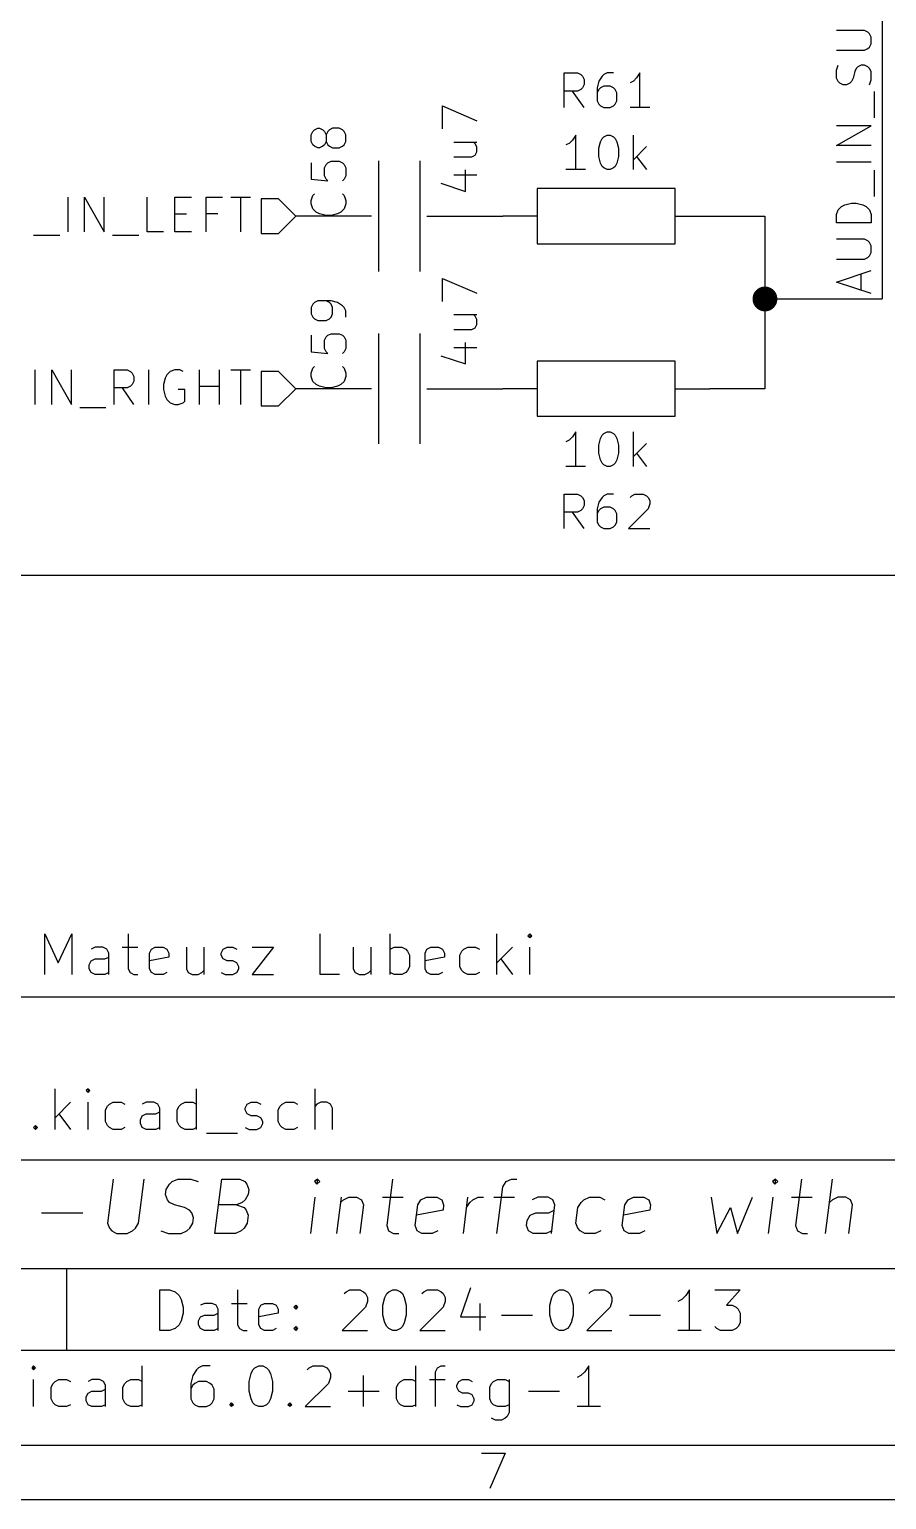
# Model space of a CAD drawing. Extents: x 0.4 to 16.1, y -11.3 to -0.4.
# Drawn here: x 12.544 to 13.786, y -11.299 to -9.169 of the extents above; entities that cross this region are included whole.
import ezdxf

# ---------------------------------------------------------------- set-up
doc = ezdxf.new("R2010")
doc.units = 0
doc.header["$MEASUREMENT"] = 0
for name, color, linetype in [('BLACK', 7, 'CONTINUOUS'), ('BROWN2', 54, 'CONTINUOUS'), ('CYAN2', 4, 'CONTINUOUS'), ('GREEN2', 3, 'CONTINUOUS'), ('RED2', 1, 'CONTINUOUS')]:
    doc.layers.add(name, color=color, linetype=linetype)

msp = doc.modelspace()

# ---------------------------------------------------------------- linework, layer by layer
at = {"layer": 'BLACK', "linetype": 'CONTINUOUS'}
for p, q in [((13.7543, -9.17116), (13.7139, -9.17116)), ((13.7591, -9.17354), (13.7543, -9.17116)), ((13.7615, -9.17592), (13.7591, -9.17354)), ((13.7639, -9.18068), (13.7615, -9.17592)), ((13.7139, -9.19973), (13.7543, -9.19973)), ((13.7543, -9.19973), (13.7591, -9.19735)), ((13.7591, -9.19735), (13.7615, -9.19497)), ((13.7615, -9.19497), (13.7639, -9.1902)), ((13.7639, -9.1902), (13.7639, -9.18068)), ((13.7139, -9.2283), (13.7162, -9.22116)), ((13.7496, -9.22116), (13.7448, -9.22354)), ((13.7543, -9.22116), (13.7496, -9.22116)), ((13.7591, -9.22354), (13.7543, -9.22116)), ((13.7139, -9.2402), (13.7139, -9.2283)), ((13.7162, -9.24497), (13.7139, -9.2402)), ((13.7377, -9.2402), (13.7353, -9.24497)), ((13.7401, -9.23068), (13.7377, -9.2402)), ((13.7424, -9.22592), (13.7401, -9.23068)), ((13.7448, -9.22354), (13.7424, -9.22592)), ((13.7615, -9.22592), (13.7591, -9.22354)), ((13.7639, -9.23068), (13.7615, -9.22592)), ((13.7615, -9.24973), (13.7639, -9.24259)), ((13.7639, -9.24259), (13.7639, -9.23068)), ((13.7186, -9.24735), (13.7162, -9.24497)), ((13.7234, -9.24973), (13.7186, -9.24735)), ((13.7281, -9.24973), (13.7234, -9.24973)), ((13.7329, -9.24735), (13.7281, -9.24973)), ((13.7353, -9.24497), (13.7329, -9.24735)), ((13.7686, -9.29735), (13.7686, -9.25925)), ((13.7139, -9.33782), (13.7639, -9.30925)), ((13.7639, -9.30925), (13.7139, -9.30925)), ((13.7639, -9.33782), (13.7139, -9.33782)), ((13.7639, -9.36163), (13.7139, -9.36163)), ((13.7686, -9.41163), (13.7686, -9.37354)), ((13.7139, -9.43782), (13.7162, -9.43068)), ((13.7162, -9.43068), (13.721, -9.42592)), ((13.721, -9.42592), (13.7258, -9.42354)), ((13.7258, -9.42354), (13.7353, -9.42116)), ((13.7353, -9.42116), (13.7424, -9.42116)), ((13.7424, -9.42116), (13.752, -9.42354)), ((13.752, -9.42354), (13.7567, -9.42592)), ((13.7567, -9.42592), (13.7615, -9.43068)), ((13.7615, -9.43068), (13.7639, -9.43782)), ((13.7139, -9.44973), (13.7139, -9.43782)), ((13.7639, -9.44973), (13.7139, -9.44973)), ((13.7639, -9.43782), (13.7639, -9.44973)), ((13.7543, -9.47354), (13.7139, -9.47354)), ((13.7591, -9.47592), (13.7543, -9.47354)), ((13.7615, -9.4783), (13.7591, -9.47592)), ((13.7591, -9.49973), (13.7615, -9.49735)), ((13.7639, -9.48306), (13.7615, -9.4783)), ((13.7615, -9.49735), (13.7639, -9.49259)), ((13.7639, -9.49259), (13.7639, -9.48306)), ((13.7139, -9.50211), (13.7543, -9.50211)), ((13.7139, -9.53544), (13.7639, -9.51878)), ((13.7543, -9.50211), (13.7591, -9.49973)), ((13.7639, -9.55211), (13.7139, -9.53544)), ((13.7496, -9.54735), (13.7496, -9.52354))]:
    msp.add_line(p, q, dxfattribs=at)
at = {"layer": 'BROWN2', "linetype": 'CONTINUOUS'}
for p, q in [((12.6003, -9.46262), (12.6003, -9.41262)), ((12.6241, -9.46262), (12.6241, -9.41262)), ((12.6241, -9.41262), (12.6527, -9.46262)), ((12.6527, -9.46262), (12.6527, -9.41262)), ((12.7146, -9.46262), (12.7146, -9.41262)), ((12.7551, -9.46262), (12.7551, -9.41262)), ((12.7551, -9.41262), (12.7789, -9.41262)), ((12.8003, -9.46262), (12.8003, -9.41262)), ((12.8003, -9.41262), (12.8241, -9.41262)), ((12.836, -9.41262), (12.8646, -9.41262)), ((12.8503, -9.46262), (12.8503, -9.41262)), ((12.905, -9.415), (12.88, -9.415)), ((12.88, -9.415), (12.88, -9.465)), ((12.93, -9.44), (12.905, -9.415)), ((12.7551, -9.43643), (12.7718, -9.43643)), ((12.817, -9.43643), (12.8003, -9.43643)), ((12.905, -9.465), (12.93, -9.44)), ((12.5503, -9.46738), (12.5884, -9.46738)), ((12.6646, -9.46738), (12.7027, -9.46738)), ((12.7384, -9.46262), (12.7146, -9.46262)), ((12.7789, -9.46262), (12.7551, -9.46262)), ((12.88, -9.465), (12.905, -9.465)), ((12.5527, -9.71262), (12.5527, -9.66262)), ((12.5765, -9.71262), (12.5765, -9.66262)), ((12.5765, -9.66262), (12.6051, -9.71262)), ((12.6051, -9.71262), (12.6051, -9.66262)), ((12.667, -9.71262), (12.667, -9.66262)), ((12.667, -9.66262), (12.686, -9.66262)), ((12.686, -9.66262), (12.6908, -9.665)), ((12.6908, -9.665), (12.6932, -9.66738)), ((12.6932, -9.66738), (12.6956, -9.67214)), ((12.717, -9.71262), (12.717, -9.66262)), ((12.7479, -9.665), (12.7432, -9.66976)), ((12.7551, -9.66262), (12.7479, -9.665)), ((12.7622, -9.66262), (12.7551, -9.66262)), ((12.767, -9.665), (12.7622, -9.66262)), ((12.7908, -9.71262), (12.7908, -9.66262)), ((12.8194, -9.71262), (12.8194, -9.66262)), ((12.836, -9.66262), (12.8646, -9.66262)), ((12.8503, -9.71262), (12.8503, -9.66262)), ((12.905, -9.665), (12.88, -9.665)), ((12.88, -9.665), (12.88, -9.715)), ((12.93, -9.69), (12.905, -9.665)), ((12.686, -9.68881), (12.667, -9.68881)), ((12.6956, -9.71262), (12.6789, -9.68881)), ((12.6908, -9.68643), (12.686, -9.68881)), ((12.6932, -9.68405), (12.6908, -9.68643)), ((12.6956, -9.67928), (12.6932, -9.68405)), ((12.6956, -9.67214), (12.6956, -9.67928)), ((12.7408, -9.67452), (12.7384, -9.68405)), ((12.7384, -9.68405), (12.7384, -9.69119)), ((12.7432, -9.66976), (12.7408, -9.67452)), ((12.7908, -9.68643), (12.8194, -9.68643)), ((12.905, -9.715), (12.93, -9.69)), ((12.7384, -9.69119), (12.7408, -9.70071)), ((12.7408, -9.70071), (12.7432, -9.70547)), ((12.7432, -9.70547), (12.7479, -9.71024)), ((12.7479, -9.71024), (12.7551, -9.71262)), ((12.7694, -9.69119), (12.7598, -9.69119)), ((12.7598, -9.71262), (12.767, -9.71024)), ((12.767, -9.71024), (12.7694, -9.70785)), ((12.7694, -9.70785), (12.7694, -9.69119)), ((12.617, -9.71738), (12.6551, -9.71738)), ((12.7551, -9.71262), (12.7598, -9.71262)), ((12.88, -9.715), (12.905, -9.715))]:
    msp.add_line(p, q, dxfattribs=at)
at = {"layer": 'CYAN2', "linetype": 'CONTINUOUS'}
for p, q in [((13.3193, -9.28261), (13.3193, -9.23261)), ((13.3193, -9.23261), (13.3383, -9.23261)), ((13.3383, -9.23261), (13.3431, -9.235)), ((13.3431, -9.235), (13.3455, -9.23737)), ((13.3455, -9.23737), (13.3479, -9.24214)), ((13.3479, -9.24214), (13.3479, -9.24928)), ((13.374, -9.23737), (13.3693, -9.24452)), ((13.3764, -9.235), (13.374, -9.23737)), ((13.3812, -9.23261), (13.3764, -9.235)), ((13.3907, -9.23261), (13.3812, -9.23261)), ((13.424, -9.23976), (13.4193, -9.24452)), ((13.4288, -9.23261), (13.424, -9.23976)), ((13.4288, -9.28261), (13.4288, -9.23261)), ((13.3383, -9.2588), (13.3193, -9.2588)), ((13.3479, -9.28261), (13.3312, -9.2588)), ((13.3431, -9.25642), (13.3383, -9.2588)), ((13.3455, -9.25404), (13.3431, -9.25642)), ((13.3479, -9.24928), (13.3455, -9.25404)), ((13.3693, -9.24452), (13.3669, -9.25404)), ((13.3669, -9.25404), (13.3669, -9.27309)), ((13.3693, -9.25642), (13.3669, -9.26119)), ((13.3717, -9.25404), (13.3693, -9.25642)), ((13.3764, -9.25166), (13.3717, -9.25404)), ((13.3859, -9.25166), (13.3764, -9.25166)), ((13.3907, -9.25404), (13.3859, -9.25166)), ((13.3931, -9.25642), (13.3907, -9.25404)), ((13.3955, -9.26119), (13.3931, -9.25642)), ((13.3955, -9.27309), (13.3955, -9.26119)), ((13.4193, -9.24452), (13.4145, -9.2469)), ((13.1426, -9.3136), (13.1426, -9.28026)), ((13.1426, -9.28026), (13.1926, -9.30169)), ((13.3669, -9.27309), (13.3693, -9.27785)), ((13.3693, -9.27785), (13.3717, -9.28023)), ((13.3717, -9.28023), (13.3764, -9.28261)), ((13.3764, -9.28261), (13.3859, -9.28261)), ((13.3859, -9.28261), (13.3907, -9.28023)), ((13.3907, -9.28023), (13.3931, -9.27785)), ((13.3931, -9.27785), (13.3955, -9.27309)), ((13.4431, -9.28261), (13.4145, -9.28261)), ((12.9526, -9.32217), (12.955, -9.31741)), ((12.9526, -9.33169), (12.9526, -9.32217)), ((12.955, -9.31741), (12.9574, -9.31503)), ((12.9574, -9.31503), (12.9621, -9.31265)), ((12.9621, -9.31265), (12.9645, -9.31265)), ((12.9645, -9.31265), (12.9693, -9.31503)), ((12.9693, -9.31503), (12.9717, -9.31741)), ((12.9717, -9.31741), (12.974, -9.32217)), ((12.9764, -9.31741), (12.974, -9.32217)), ((12.974, -9.32217), (12.974, -9.33169)), ((12.9788, -9.31503), (12.9764, -9.31741)), ((12.9836, -9.31265), (12.9788, -9.31503)), ((12.9931, -9.31265), (12.9836, -9.31265)), ((12.9979, -9.31503), (12.9931, -9.31265)), ((13.0002, -9.31741), (12.9979, -9.31503)), ((13.0026, -9.32217), (13.0002, -9.31741)), ((13.0026, -9.33169), (13.0026, -9.32217)), ((13.3359, -9.32261), (13.3312, -9.32976)), ((13.3359, -9.37261), (13.3359, -9.32261)), ((13.3717, -9.33214), (13.374, -9.32737)), ((13.374, -9.32737), (13.3764, -9.325)), ((13.3764, -9.325), (13.3812, -9.32261)), ((13.3812, -9.32261), (13.3859, -9.32261)), ((13.3859, -9.32261), (13.3907, -9.325)), ((13.3907, -9.325), (13.3931, -9.32737)), ((13.3931, -9.32737), (13.3955, -9.33214)), ((13.4193, -9.37261), (13.4193, -9.32261)), ((12.955, -9.33646), (12.9526, -9.33169)), ((12.9574, -9.33884), (12.955, -9.33646)), ((12.9621, -9.34122), (12.9574, -9.33884)), ((12.9645, -9.34122), (12.9621, -9.34122)), ((12.9693, -9.33884), (12.9645, -9.34122)), ((12.9717, -9.33646), (12.9693, -9.33884)), ((12.974, -9.33169), (12.9717, -9.33646)), ((12.974, -9.33169), (12.9764, -9.33646)), ((12.9764, -9.33646), (12.9788, -9.33884)), ((12.9788, -9.33884), (12.9836, -9.34122)), ((12.9836, -9.34122), (12.9931, -9.34122)), ((12.9931, -9.34122), (12.9979, -9.33884)), ((12.9979, -9.33884), (13.0002, -9.33646)), ((13.0002, -9.33646), (13.0026, -9.33169)), ((13.1593, -9.33265), (13.1926, -9.33265)), ((13.1902, -9.33503), (13.1879, -9.33265)), ((13.1926, -9.33979), (13.1902, -9.33503)), ((13.1902, -9.35169), (13.1926, -9.34693)), ((13.1926, -9.34693), (13.1926, -9.33979)), ((13.3264, -9.33452), (13.3217, -9.3369)), ((13.3312, -9.32976), (13.3264, -9.33452)), ((13.3693, -9.34166), (13.3717, -9.33214)), ((13.3693, -9.35357), (13.3693, -9.34166)), ((13.3955, -9.33214), (13.3979, -9.34166)), ((13.3979, -9.34166), (13.3979, -9.35357)), ((13.4383, -9.33928), (13.4193, -9.35833)), ((12.9526, -9.36265), (12.9526, -9.38646)), ((12.9717, -9.36979), (12.974, -9.36503)), ((12.9717, -9.38169), (12.9717, -9.36979)), ((12.974, -9.36503), (12.9764, -9.36265)), ((12.9764, -9.36265), (12.9812, -9.36027)), ((12.9812, -9.36027), (12.9931, -9.36027)), ((12.9931, -9.36027), (12.9979, -9.36265)), ((12.9979, -9.36265), (13.0002, -9.36503)), ((13.0002, -9.36503), (13.0026, -9.36979)), ((13.0026, -9.36979), (13.0026, -9.38169)), ((13.1593, -9.35407), (13.1855, -9.35407)), ((13.1855, -9.35407), (13.1902, -9.35169)), ((13.3717, -9.36309), (13.3693, -9.35357)), ((13.374, -9.36785), (13.3717, -9.36309)), ((13.3764, -9.37023), (13.374, -9.36785)), ((13.3812, -9.37261), (13.3764, -9.37023)), ((13.3907, -9.37023), (13.3859, -9.37261)), ((13.3931, -9.36785), (13.3907, -9.37023)), ((13.3955, -9.36309), (13.3931, -9.36785)), ((13.3979, -9.35357), (13.3955, -9.36309)), ((13.424, -9.35357), (13.4383, -9.37261)), ((12.9526, -9.38646), (12.9764, -9.38884)), ((12.974, -9.38646), (12.9717, -9.38169)), ((12.9764, -9.38884), (12.974, -9.38646)), ((13.0002, -9.38646), (12.9979, -9.38884)), ((13.0026, -9.38169), (13.0002, -9.38646)), ((13.1402, -9.39217), (13.1759, -9.40407)), ((13.1593, -9.38026), (13.1926, -9.38026)), ((13.1759, -9.40407), (13.1759, -9.37312)), ((13.3502, -9.37261), (13.3217, -9.37261)), ((13.3859, -9.37261), (13.3812, -9.37261)), ((12.9526, -9.41741), (12.955, -9.41027)), ((12.955, -9.41027), (12.9574, -9.40789)), ((12.9979, -9.40789), (13.0002, -9.41027)), ((13.0002, -9.41027), (13.0026, -9.41741)), ((12.9526, -9.42217), (12.9526, -9.41741)), ((12.955, -9.42931), (12.9526, -9.42217)), ((12.9598, -9.43407), (12.955, -9.42931)), ((12.9645, -9.43646), (12.9598, -9.43407)), ((12.9955, -9.43407), (12.9907, -9.43646)), ((13.0002, -9.42931), (12.9955, -9.43407)), ((13.0026, -9.42217), (13.0002, -9.42931)), ((13.0026, -9.41741), (13.0026, -9.42217)), ((12.974, -9.43884), (12.9645, -9.43646)), ((12.9812, -9.43884), (12.974, -9.43884)), ((12.9907, -9.43646), (12.9812, -9.43884)), ((13.1426, -9.5636), (13.1426, -9.53026)), ((13.1426, -9.53026), (13.1926, -9.55169)), ((12.9621, -9.56265), (12.9574, -9.56503)), ((12.9812, -9.56265), (12.9621, -9.56265)), ((12.9788, -9.56503), (12.974, -9.56265)), ((12.9907, -9.56503), (12.9812, -9.56265)), ((12.955, -9.56741), (12.9526, -9.57217)), ((12.9526, -9.57217), (12.9526, -9.58169)), ((12.9526, -9.58169), (12.955, -9.58646)), ((12.9574, -9.56503), (12.955, -9.56741)), ((12.9812, -9.56741), (12.9788, -9.56503)), ((12.9836, -9.57217), (12.9812, -9.56741)), ((12.9812, -9.58646), (12.9836, -9.58169)), ((12.9836, -9.58169), (12.9836, -9.57217)), ((12.9979, -9.56979), (12.9907, -9.56503)), ((13.0002, -9.57217), (12.9979, -9.56979)), ((13.0026, -9.57693), (13.0002, -9.57217)), ((13.0026, -9.58646), (13.0026, -9.57693)), ((13.1593, -9.58265), (13.1926, -9.58265)), ((13.1902, -9.58503), (13.1879, -9.58265)), ((12.955, -9.58646), (12.9574, -9.58884)), ((12.9574, -9.58884), (12.9621, -9.59122)), ((12.9621, -9.59122), (12.974, -9.59122)), ((12.974, -9.59122), (12.9788, -9.58884)), ((12.9788, -9.58884), (12.9812, -9.58646)), ((13.1593, -9.60407), (13.1855, -9.60407)), ((13.1855, -9.60407), (13.1902, -9.60169)), ((13.1926, -9.58979), (13.1902, -9.58503)), ((13.1902, -9.60169), (13.1926, -9.59693)), ((13.1926, -9.59693), (13.1926, -9.58979)), ((12.9526, -9.61265), (12.9526, -9.63646)), ((12.9717, -9.61979), (12.974, -9.61503)), ((12.9717, -9.63169), (12.9717, -9.61979)), ((12.974, -9.61503), (12.9764, -9.61265)), ((12.9764, -9.61265), (12.9812, -9.61027)), ((12.9812, -9.61027), (12.9931, -9.61027)), ((12.9931, -9.61027), (12.9979, -9.61265)), ((12.9979, -9.61265), (13.0002, -9.61503)), ((13.0002, -9.61503), (13.0026, -9.61979)), ((13.0026, -9.61979), (13.0026, -9.63169)), ((13.1759, -9.65407), (13.1759, -9.62312)), ((12.9526, -9.63646), (12.9764, -9.63884)), ((12.974, -9.63646), (12.9717, -9.63169)), ((12.9764, -9.63884), (12.974, -9.63646)), ((13.0002, -9.63646), (12.9979, -9.63884)), ((13.0026, -9.63169), (13.0002, -9.63646)), ((13.1402, -9.64217), (13.1759, -9.65407)), ((13.1593, -9.63026), (13.1926, -9.63026)), ((12.9526, -9.66741), (12.955, -9.66027)), ((12.9526, -9.67217), (12.9526, -9.66741)), ((12.955, -9.66027), (12.9574, -9.65789)), ((12.9979, -9.65789), (13.0002, -9.66027)), ((13.0002, -9.66027), (13.0026, -9.66741)), ((13.0026, -9.66741), (13.0026, -9.67217)), ((12.955, -9.67931), (12.9526, -9.67217)), ((12.9598, -9.68407), (12.955, -9.67931)), ((12.9645, -9.68646), (12.9598, -9.68407)), ((12.974, -9.68884), (12.9645, -9.68646)), ((12.9812, -9.68884), (12.974, -9.68884)), ((12.9907, -9.68646), (12.9812, -9.68884)), ((12.9955, -9.68407), (12.9907, -9.68646)), ((13.0002, -9.67931), (12.9955, -9.68407)), ((13.0026, -9.67217), (13.0002, -9.67931)), ((13.3359, -9.75262), (13.3312, -9.75976)), ((13.3359, -9.80262), (13.3359, -9.75262)), ((13.3764, -9.755), (13.3812, -9.75262)), ((13.3812, -9.75262), (13.3859, -9.75262)), ((13.3859, -9.75262), (13.3907, -9.755)), ((13.4193, -9.80262), (13.4193, -9.75262)), ((13.3264, -9.76452), (13.3217, -9.7669)), ((13.3312, -9.75976), (13.3264, -9.76452)), ((13.3693, -9.77167), (13.3717, -9.76214)), ((13.3693, -9.78357), (13.3693, -9.77167)), ((13.3717, -9.76214), (13.374, -9.75738)), ((13.374, -9.75738), (13.3764, -9.755)), ((13.3907, -9.755), (13.3931, -9.75738)), ((13.3931, -9.75738), (13.3955, -9.76214)), ((13.3955, -9.76214), (13.3979, -9.77167)), ((13.3979, -9.77167), (13.3979, -9.78357)), ((13.4383, -9.76928), (13.4193, -9.78833)), ((13.3717, -9.79309), (13.3693, -9.78357)), ((13.374, -9.79785), (13.3717, -9.79309)), ((13.3955, -9.79309), (13.3931, -9.79785)), ((13.3979, -9.78357), (13.3955, -9.79309)), ((13.424, -9.78357), (13.4383, -9.80262)), ((13.3502, -9.80262), (13.3217, -9.80262)), ((13.3764, -9.80024), (13.374, -9.79785)), ((13.3812, -9.80262), (13.3764, -9.80024)), ((13.3859, -9.80262), (13.3812, -9.80262)), ((13.3907, -9.80024), (13.3859, -9.80262)), ((13.3931, -9.79785), (13.3907, -9.80024)), ((13.3193, -9.89262), (13.3193, -9.84262)), ((13.3193, -9.84262), (13.3383, -9.84262)), ((13.3383, -9.84262), (13.3431, -9.845)), ((13.3431, -9.845), (13.3455, -9.84738)), ((13.3455, -9.84738), (13.3479, -9.85214)), ((13.3479, -9.85928), (13.3455, -9.86405)), ((13.3479, -9.85214), (13.3479, -9.85928)), ((13.3693, -9.85452), (13.3669, -9.86405)), ((13.374, -9.84738), (13.3693, -9.85452)), ((13.3764, -9.845), (13.374, -9.84738)), ((13.3812, -9.84262), (13.3764, -9.845)), ((13.3907, -9.84262), (13.3812, -9.84262)), ((13.4145, -9.84738), (13.4169, -9.845)), ((13.4169, -9.845), (13.4217, -9.84262)), ((13.4217, -9.84262), (13.4336, -9.84262)), ((13.4336, -9.84262), (13.4383, -9.845)), ((13.4383, -9.845), (13.4407, -9.84738)), ((13.4407, -9.84738), (13.4431, -9.85214)), ((13.4431, -9.8569), (13.4407, -9.86405)), ((13.4431, -9.85214), (13.4431, -9.8569)), ((13.3383, -9.86881), (13.3193, -9.86881)), ((13.3479, -9.89262), (13.3312, -9.86881)), ((13.3431, -9.86643), (13.3383, -9.86881)), ((13.3455, -9.86405), (13.3431, -9.86643)), ((13.3669, -9.86405), (13.3669, -9.88309)), ((13.3693, -9.86643), (13.3669, -9.87119)), ((13.3717, -9.86405), (13.3693, -9.86643)), ((13.3764, -9.86167), (13.3717, -9.86405)), ((13.3859, -9.86167), (13.3764, -9.86167)), ((13.3907, -9.86405), (13.3859, -9.86167)), ((13.3931, -9.86643), (13.3907, -9.86405)), ((13.3955, -9.87119), (13.3931, -9.86643)), ((13.3955, -9.88309), (13.3955, -9.87119)), ((13.4407, -9.86405), (13.4121, -9.89262)), ((13.3669, -9.88309), (13.3693, -9.88785)), ((13.3693, -9.88785), (13.3717, -9.89024)), ((13.3717, -9.89024), (13.3764, -9.89262)), ((13.3764, -9.89262), (13.3859, -9.89262)), ((13.3859, -9.89262), (13.3907, -9.89024)), ((13.3907, -9.89024), (13.3931, -9.88785)), ((13.3931, -9.88785), (13.3955, -9.88309)), ((13.4121, -9.89262), (13.4431, -9.89262))]:
    msp.add_line(p, q, dxfattribs=at)
at = {"layer": 'GREEN2', "linetype": 'CONTINUOUS'}
for p, q in [((13.78, -8.76), (13.78, -9.56)), ((13.53, -9.44), (13.61, -9.44)), ((13.61, -9.44), (13.61, -9.56)), ((13.61, -9.56), (13.78, -9.56)), ((13.61, -9.56), (13.61, -9.69)), ((13.61, -9.69), (13.53, -9.69))]:
    msp.add_line(p, q, dxfattribs=at)
at = {"layer": 'GREEN2', "const_width": 0.018}
msp.add_lwpolyline([(13.601, -9.56, 1), (13.619, -9.56, 1)], format="xyb", close=True, dxfattribs=at)
at = {"layer": 'RED2', "linetype": 'CONTINUOUS'}
for p, q in [((13.05, -9.36), (13.05, -9.52)), ((13.11, -9.36), (13.11, -9.52)), ((13.28, -9.4), (13.28, -9.48)), ((13.48, -9.4), (13.28, -9.4)), ((13.48, -9.48), (13.48, -9.4)), ((13.04, -9.44), (12.93, -9.44)), ((13.12, -9.44), (13.23, -9.44)), ((13.28, -9.44), (13.23, -9.44)), ((13.48, -9.44), (13.53, -9.44)), ((13.28, -9.48), (13.48, -9.48)), ((13.05, -9.61), (13.05, -9.77)), ((13.11, -9.61), (13.11, -9.77)), ((13.48, -9.65), (13.28, -9.65)), ((13.28, -9.65), (13.28, -9.73)), ((13.48, -9.73), (13.48, -9.65)), ((13.04, -9.69), (12.93, -9.69)), ((13.12, -9.69), (13.23, -9.69)), ((13.28, -9.69), (13.23, -9.69)), ((13.48, -9.69), (13.53, -9.69)), ((13.28, -9.73), (13.48, -9.73)), ((16.0626, -9.96072), (11.8106, -9.96072)), ((12.5663, -10.5386), (12.5663, -10.4796)), ((12.5663, -10.4796), (12.586, -10.5217)), ((12.586, -10.5217), (12.6057, -10.4796)), ((12.6057, -10.4796), (12.6057, -10.5386)), ((12.6394, -10.4992), (12.6338, -10.5021)), ((12.6507, -10.4992), (12.6394, -10.4992)), ((12.6563, -10.5021), (12.6507, -10.4992)), ((12.6788, -10.4992), (12.7013, -10.4992)), ((12.6872, -10.4796), (12.6872, -10.5302)), ((12.721, -10.5021), (12.7266, -10.4992)), ((12.7266, -10.4992), (12.7378, -10.4992)), ((12.7378, -10.4992), (12.7435, -10.5021)), ((12.7716, -10.4992), (12.7716, -10.5302)), ((12.7969, -10.4992), (12.7969, -10.5386)), ((12.825, -10.5021), (12.8306, -10.4992)), ((12.8306, -10.4992), (12.8391, -10.4992)), ((12.8391, -10.4992), (12.8447, -10.5021)), ((12.8672, -10.4992), (12.8981, -10.4992)), ((12.8981, -10.4992), (12.8672, -10.5386)), ((12.9656, -10.5386), (12.9656, -10.4796)), ((13.0134, -10.4992), (13.0134, -10.5302)), ((13.0387, -10.4992), (13.0387, -10.5386)), ((13.0669, -10.5386), (13.0669, -10.4796)), ((13.0669, -10.5021), (13.0725, -10.4992)), ((13.0725, -10.4992), (13.0837, -10.4992)), ((13.0837, -10.4992), (13.0894, -10.5021)), ((13.1203, -10.5021), (13.1259, -10.4992)), ((13.1259, -10.4992), (13.1372, -10.4992)), ((13.1372, -10.4992), (13.1428, -10.5021)), ((13.1737, -10.5021), (13.1793, -10.4992)), ((13.1793, -10.4992), (13.1906, -10.4992)), ((13.1906, -10.4992), (13.1962, -10.5021)), ((13.2215, -10.5386), (13.2215, -10.4796)), ((13.244, -10.4992), (13.2215, -10.5217)), ((13.2693, -10.4796), (13.2665, -10.4824)), ((13.2665, -10.4824), (13.2693, -10.4852)), ((13.2721, -10.4824), (13.2693, -10.4796)), ((13.2693, -10.4796), (13.2693, -10.4852)), ((13.2693, -10.4852), (13.2721, -10.4824)), ((13.2693, -10.5386), (13.2693, -10.4992)), ((12.631, -10.5246), (12.6338, -10.5189)), ((12.6338, -10.5189), (12.6394, -10.5161)), ((12.6394, -10.5161), (12.6535, -10.5161)), ((12.6535, -10.5161), (12.6591, -10.5133)), ((12.6591, -10.5077), (12.6563, -10.5021)), ((12.6591, -10.5386), (12.6591, -10.5077)), ((12.7182, -10.5077), (12.721, -10.5021)), ((12.7182, -10.5302), (12.7182, -10.5077)), ((12.7463, -10.5133), (12.7182, -10.5189)), ((12.7435, -10.5021), (12.7463, -10.5077)), ((12.7463, -10.5077), (12.7463, -10.5133)), ((12.8222, -10.5077), (12.825, -10.5021)), ((12.8222, -10.5105), (12.8222, -10.5077)), ((12.825, -10.5161), (12.8222, -10.5105)), ((12.8306, -10.5189), (12.825, -10.5161)), ((12.8391, -10.5189), (12.8306, -10.5189)), ((12.8447, -10.5217), (12.8391, -10.5189)), ((13.0894, -10.5021), (13.0922, -10.5049)), ((13.0922, -10.5049), (13.095, -10.5105)), ((13.095, -10.5105), (13.095, -10.5274)), ((13.1175, -10.5077), (13.1203, -10.5021)), ((13.1175, -10.5302), (13.1175, -10.5077)), ((13.1456, -10.5133), (13.1175, -10.5189)), ((13.1428, -10.5021), (13.1456, -10.5077)), ((13.1456, -10.5077), (13.1456, -10.5133)), ((13.1681, -10.5105), (13.1709, -10.5049)), ((13.1681, -10.5274), (13.1681, -10.5105)), ((13.1709, -10.5049), (13.1737, -10.5021)), ((13.2272, -10.5161), (13.244, -10.5386)), ((12.631, -10.5302), (12.631, -10.5246)), ((12.6338, -10.5358), (12.631, -10.5302)), ((12.6394, -10.5386), (12.6338, -10.5358)), ((12.6535, -10.5386), (12.6394, -10.5386)), ((12.6591, -10.5358), (12.6535, -10.5386)), ((12.6872, -10.5302), (12.69, -10.5358)), ((12.69, -10.5358), (12.6957, -10.5386)), ((12.6957, -10.5386), (12.7013, -10.5386)), ((12.721, -10.5358), (12.7182, -10.5302)), ((12.7266, -10.5386), (12.721, -10.5358)), ((12.7378, -10.5386), (12.7266, -10.5386)), ((12.7435, -10.5358), (12.7378, -10.5386)), ((12.7716, -10.5302), (12.7744, -10.5358)), ((12.7744, -10.5358), (12.78, -10.5386)), ((12.78, -10.5386), (12.7885, -10.5386)), ((12.7885, -10.5386), (12.7941, -10.5358)), ((12.7941, -10.5358), (12.7969, -10.533)), ((12.8222, -10.5358), (12.8278, -10.5386)), ((12.8278, -10.5386), (12.8391, -10.5386)), ((12.8391, -10.5386), (12.8447, -10.5358)), ((12.8475, -10.5274), (12.8447, -10.5217)), ((12.8447, -10.5358), (12.8475, -10.5302)), ((12.8475, -10.5302), (12.8475, -10.5274)), ((12.8672, -10.5386), (12.8981, -10.5386)), ((12.9937, -10.5386), (12.9656, -10.5386)), ((13.0134, -10.5302), (13.0162, -10.5358)), ((13.0162, -10.5358), (13.0219, -10.5386)), ((13.0219, -10.5386), (13.0303, -10.5386)), ((13.0303, -10.5386), (13.0359, -10.5358)), ((13.0359, -10.5358), (13.0387, -10.533)), ((13.0725, -10.5386), (13.0669, -10.5358)), ((13.0837, -10.5386), (13.0725, -10.5386)), ((13.0894, -10.5358), (13.0837, -10.5386)), ((13.0922, -10.533), (13.0894, -10.5358)), ((13.095, -10.5274), (13.0922, -10.533)), ((13.1203, -10.5358), (13.1175, -10.5302)), ((13.1259, -10.5386), (13.1203, -10.5358)), ((13.1372, -10.5386), (13.1259, -10.5386)), ((13.1428, -10.5358), (13.1372, -10.5386)), ((13.1709, -10.533), (13.1681, -10.5274)), ((13.1737, -10.5358), (13.1709, -10.533)), ((13.1793, -10.5386), (13.1737, -10.5358)), ((13.1906, -10.5386), (13.1793, -10.5386)), ((13.1962, -10.5358), (13.1906, -10.5386)), ((11.8106, -10.571), (16.0626, -10.571)), ((12.5813, -10.763), (12.5813, -10.704)), ((12.6291, -10.704), (12.6263, -10.7068)), ((12.6263, -10.7068), (12.6291, -10.7096)), ((12.6319, -10.7068), (12.6291, -10.704)), ((12.6291, -10.704), (12.6291, -10.7096)), ((12.6291, -10.7096), (12.6319, -10.7068)), ((12.7865, -10.763), (12.7865, -10.704)), ((12.9581, -10.763), (12.9581, -10.704)), ((12.6038, -10.7236), (12.5813, -10.7461)), ((12.6291, -10.763), (12.6291, -10.7236)), ((12.6544, -10.7349), (12.6572, -10.7293)), ((12.6572, -10.7293), (12.66, -10.7265)), ((12.66, -10.7265), (12.6656, -10.7236)), ((12.6656, -10.7236), (12.6769, -10.7236)), ((12.6769, -10.7236), (12.6825, -10.7265)), ((12.7134, -10.7236), (12.7078, -10.7265)), ((12.7247, -10.7236), (12.7134, -10.7236)), ((12.7303, -10.7265), (12.7247, -10.7236)), ((12.7331, -10.7321), (12.7303, -10.7265)), ((12.7331, -10.763), (12.7331, -10.7321)), ((12.7584, -10.7349), (12.7612, -10.7293)), ((12.7612, -10.7293), (12.764, -10.7265)), ((12.764, -10.7265), (12.7697, -10.7236)), ((12.7697, -10.7236), (12.7809, -10.7236)), ((12.7809, -10.7236), (12.7865, -10.7265)), ((12.8569, -10.7321), (12.8597, -10.7265)), ((12.8569, -10.7349), (12.8569, -10.7321)), ((12.8597, -10.7265), (12.8653, -10.7236)), ((12.8653, -10.7236), (12.8737, -10.7236)), ((12.8737, -10.7236), (12.8793, -10.7265)), ((12.9047, -10.7349), (12.9075, -10.7293)), ((12.9075, -10.7293), (12.9103, -10.7265)), ((12.9103, -10.7265), (12.9159, -10.7236)), ((12.9159, -10.7236), (12.9272, -10.7236)), ((12.9272, -10.7236), (12.9328, -10.7265)), ((12.9609, -10.7265), (12.9581, -10.7293)), ((12.9665, -10.7236), (12.9609, -10.7265)), ((12.975, -10.7236), (12.9665, -10.7236)), ((12.9806, -10.7265), (12.975, -10.7236)), ((12.9834, -10.7321), (12.9806, -10.7265)), ((12.9834, -10.763), (12.9834, -10.7321)), ((12.5869, -10.7405), (12.6038, -10.763)), ((12.6544, -10.7518), (12.6544, -10.7349)), ((12.6572, -10.7574), (12.6544, -10.7518)), ((12.705, -10.749), (12.7078, -10.7433)), ((12.705, -10.7546), (12.705, -10.749)), ((12.7078, -10.7602), (12.705, -10.7546)), ((12.7078, -10.7433), (12.7134, -10.7405)), ((12.7134, -10.7405), (12.7275, -10.7405)), ((12.7275, -10.7405), (12.7331, -10.7377)), ((12.7584, -10.7518), (12.7584, -10.7349)), ((12.7612, -10.7574), (12.7584, -10.7518)), ((12.8597, -10.7405), (12.8569, -10.7349)), ((12.8653, -10.7433), (12.8597, -10.7405)), ((12.8737, -10.7433), (12.8653, -10.7433)), ((12.8793, -10.7461), (12.8737, -10.7433)), ((12.8822, -10.7518), (12.8793, -10.7461)), ((12.8793, -10.7602), (12.8822, -10.7546)), ((12.8822, -10.7546), (12.8822, -10.7518)), ((12.9047, -10.7518), (12.9047, -10.7349)), ((12.9075, -10.7574), (12.9047, -10.7518)), ((12.5503, -10.7602), (12.5531, -10.7574)), ((12.5531, -10.763), (12.5503, -10.7602)), ((12.5531, -10.7574), (12.5559, -10.7602)), ((12.5531, -10.7574), (12.5531, -10.763)), ((12.5559, -10.7602), (12.5531, -10.763)), ((12.66, -10.7602), (12.6572, -10.7574)), ((12.6656, -10.763), (12.66, -10.7602)), ((12.6769, -10.763), (12.6656, -10.763)), ((12.6825, -10.7602), (12.6769, -10.763)), ((12.7134, -10.763), (12.7078, -10.7602)), ((12.7275, -10.763), (12.7134, -10.763)), ((12.7331, -10.7602), (12.7275, -10.763)), ((12.764, -10.7602), (12.7612, -10.7574)), ((12.7697, -10.763), (12.764, -10.7602)), ((12.7809, -10.763), (12.7697, -10.763)), ((12.7865, -10.7602), (12.7809, -10.763)), ((12.8006, -10.7686), (12.8456, -10.7686)), ((12.8569, -10.7602), (12.8625, -10.763)), ((12.8625, -10.763), (12.8737, -10.763)), ((12.8737, -10.763), (12.8793, -10.7602)), ((12.9103, -10.7602), (12.9075, -10.7574)), ((12.9159, -10.763), (12.9103, -10.7602)), ((12.9272, -10.763), (12.9159, -10.763)), ((12.9328, -10.7602), (12.9272, -10.763)), ((11.8106, -10.8072), (16.0626, -10.8072)), ((12.6654, -10.8349), (12.6574, -10.8987)), ((12.7024, -10.8987), (12.7104, -10.8349)), ((12.747, -10.8424), (12.7512, -10.8387)), ((12.7512, -10.8387), (12.7591, -10.8349)), ((12.7591, -10.8349), (12.7779, -10.8349)), ((12.7779, -10.8349), (12.7887, -10.8387)), ((12.813, -10.9137), (12.8229, -10.8349)), ((12.8229, -10.8349), (12.8491, -10.8349)), ((12.8491, -10.8349), (12.8562, -10.8387)), ((12.8562, -10.8387), (12.8594, -10.8424)), ((12.9616, -10.8349), (12.9574, -10.8387)), ((12.9574, -10.8387), (12.9607, -10.8424)), ((12.9616, -10.8349), (12.9607, -10.8424)), ((12.9607, -10.8424), (12.9649, -10.8387)), ((12.9649, -10.8387), (12.9616, -10.8349)), ((13.0704, -10.8349), (13.0619, -10.9024)), ((13.2302, -10.8462), (13.2349, -10.8387)), ((13.2349, -10.8387), (13.2428, -10.8349)), ((13.2428, -10.8349), (13.2503, -10.8349)), ((13.6253, -10.8349), (13.6211, -10.8387)), ((13.6211, -10.8387), (13.6244, -10.8424)), ((13.6253, -10.8349), (13.6244, -10.8424)), ((13.6244, -10.8424), (13.6286, -10.8387)), ((13.6286, -10.8387), (13.6253, -10.8349)), ((13.6628, -10.8349), (13.6543, -10.9024)), ((13.6979, -10.9137), (13.7078, -10.8349)), ((12.7413, -10.8574), (12.7423, -10.8499)), ((12.7441, -10.8649), (12.7413, -10.8574)), ((12.7423, -10.8499), (12.747, -10.8424)), ((12.8613, -10.8574), (12.8566, -10.8649)), ((12.8594, -10.8424), (12.8623, -10.8499)), ((12.8623, -10.8499), (12.8613, -10.8574)), ((12.9518, -10.9137), (12.9583, -10.8612)), ((12.9958, -10.8612), (12.9893, -10.9137)), ((12.9991, -10.8649), (13.0071, -10.8612)), ((13.0071, -10.8612), (13.0183, -10.8612)), ((13.0183, -10.8612), (13.0254, -10.8649)), ((13.0558, -10.8612), (13.0858, -10.8612)), ((13.1116, -10.8649), (13.1196, -10.8612)), ((13.1196, -10.8612), (13.1346, -10.8612)), ((13.1346, -10.8612), (13.1416, -10.8649)), ((13.173, -10.9137), (13.1796, -10.8612)), ((13.1866, -10.8649), (13.1946, -10.8612)), ((13.1946, -10.8612), (13.2021, -10.8612)), ((13.2171, -10.8612), (13.2471, -10.8612)), ((13.2217, -10.9137), (13.2302, -10.8462)), ((13.2808, -10.8612), (13.2728, -10.8649)), ((13.2958, -10.8612), (13.2808, -10.8612)), ((13.3028, -10.8649), (13.2958, -10.8612)), ((13.3478, -10.8649), (13.3558, -10.8612)), ((13.3558, -10.8612), (13.3708, -10.8612)), ((13.3708, -10.8612), (13.3778, -10.8649)), ((13.4116, -10.8649), (13.4195, -10.8612)), ((13.4195, -10.8612), (13.4345, -10.8612)), ((13.4345, -10.8612), (13.4416, -10.8649)), ((13.532, -10.8612), (13.5405, -10.9137)), ((13.5704, -10.9137), (13.592, -10.8612)), ((13.6154, -10.9137), (13.622, -10.8612)), ((13.6483, -10.8612), (13.6782, -10.8612)), ((13.7157, -10.8612), (13.7078, -10.8649)), ((13.727, -10.8612), (13.7157, -10.8612)), ((13.734, -10.8649), (13.727, -10.8612)), ((12.7474, -10.8687), (12.7441, -10.8649)), ((12.7545, -10.8724), (12.7474, -10.8687)), ((12.769, -10.8762), (12.7545, -10.8724)), ((12.776, -10.8799), (12.769, -10.8762)), ((12.7793, -10.8837), (12.776, -10.8799)), ((12.8444, -10.8724), (12.8182, -10.8724)), ((12.8524, -10.8687), (12.8444, -10.8724)), ((12.8444, -10.8724), (12.8552, -10.8762)), ((12.8566, -10.8649), (12.8524, -10.8687)), ((12.8552, -10.8762), (12.8585, -10.8799)), ((12.8585, -10.8799), (12.8613, -10.8874)), ((12.9949, -10.8687), (12.9991, -10.8649)), ((13.0282, -10.8724), (13.023, -10.9137)), ((13.0254, -10.8649), (13.0282, -10.8724)), ((13.1032, -10.9024), (13.1069, -10.8724)), ((13.1435, -10.8799), (13.105, -10.8874)), ((13.1069, -10.8724), (13.1116, -10.8649)), ((13.1416, -10.8649), (13.1444, -10.8724)), ((13.1444, -10.8724), (13.1435, -10.8799)), ((13.1777, -10.8762), (13.1824, -10.8687)), ((13.1824, -10.8687), (13.1866, -10.8649)), ((13.2967, -10.8837), (13.3047, -10.8799)), ((13.3005, -10.9137), (13.3056, -10.8724)), ((13.3056, -10.8724), (13.3028, -10.8649)), ((13.3361, -10.8987), (13.3389, -10.8762)), ((13.3389, -10.8762), (13.3436, -10.8687)), ((13.3436, -10.8687), (13.3478, -10.8649)), ((13.4031, -10.9024), (13.4069, -10.8724)), ((13.4434, -10.8799), (13.405, -10.8874)), ((13.4069, -10.8724), (13.4116, -10.8649)), ((13.4416, -10.8649), (13.4444, -10.8724)), ((13.4444, -10.8724), (13.4434, -10.8799)), ((13.5405, -10.9137), (13.5601, -10.8762)), ((13.5601, -10.8762), (13.5704, -10.9137)), ((13.7078, -10.8649), (13.7036, -10.8687)), ((13.7317, -10.9137), (13.7368, -10.8724)), ((13.7368, -10.8724), (13.734, -10.8649)), ((12.5618, -10.8837), (12.6218, -10.8837)), ((12.6574, -10.8987), (12.6603, -10.9062)), ((12.6977, -10.9062), (12.7024, -10.8987)), ((12.7765, -10.9062), (12.7812, -10.8987)), ((12.7821, -10.8912), (12.7793, -10.8837)), ((12.7812, -10.8987), (12.7821, -10.8912)), ((12.8599, -10.8987), (12.8552, -10.9062)), ((12.8613, -10.8874), (12.8599, -10.8987)), ((13.0619, -10.9024), (13.0647, -10.9099)), ((13.106, -10.9099), (13.1032, -10.9024)), ((13.2644, -10.9024), (13.2653, -10.8949)), ((13.2672, -10.9099), (13.2644, -10.9024)), ((13.2653, -10.8949), (13.27, -10.8874)), ((13.27, -10.8874), (13.278, -10.8837)), ((13.278, -10.8837), (13.2967, -10.8837)), ((13.3389, -10.9062), (13.3361, -10.8987)), ((13.4059, -10.9099), (13.4031, -10.9024)), ((13.6543, -10.9024), (13.6572, -10.9099)), ((12.6603, -10.9062), (12.6635, -10.9099)), ((12.6635, -10.9099), (12.6706, -10.9137)), ((12.6706, -10.9137), (12.6856, -10.9137)), ((12.6856, -10.9137), (12.6935, -10.9099)), ((12.6935, -10.9099), (12.6977, -10.9062)), ((12.7348, -10.9099), (12.7456, -10.9137)), ((12.7456, -10.9137), (12.7643, -10.9137)), ((12.7643, -10.9137), (12.7723, -10.9099)), ((12.7723, -10.9099), (12.7765, -10.9062)), ((12.843, -10.9137), (12.813, -10.9137)), ((12.851, -10.9099), (12.843, -10.9137)), ((12.8552, -10.9062), (12.851, -10.9099)), ((13.0647, -10.9099), (13.0718, -10.9137)), ((13.0718, -10.9137), (13.0793, -10.9137)), ((13.113, -10.9137), (13.106, -10.9099)), ((13.128, -10.9137), (13.113, -10.9137)), ((13.136, -10.9099), (13.128, -10.9137)), ((13.2742, -10.9137), (13.2672, -10.9099)), ((13.293, -10.9137), (13.2742, -10.9137)), ((13.301, -10.9099), (13.293, -10.9137)), ((13.3422, -10.9099), (13.3389, -10.9062)), ((13.3492, -10.9137), (13.3422, -10.9099)), ((13.3642, -10.9137), (13.3492, -10.9137)), ((13.3722, -10.9099), (13.3642, -10.9137)), ((13.413, -10.9137), (13.4059, -10.9099)), ((13.428, -10.9137), (13.413, -10.9137)), ((13.4359, -10.9099), (13.428, -10.9137)), ((13.6572, -10.9099), (13.6642, -10.9137)), ((13.6642, -10.9137), (13.6717, -10.9137)), ((11.8106, -10.9647), (16.0626, -10.9647)), ((12.598, -10.9647), (12.598, -11.0828)), ((12.7331, -11.0544), (12.7331, -10.9953)), ((12.7331, -10.9953), (12.7472, -10.9953)), ((12.7472, -10.9953), (12.7556, -10.9981)), ((12.7556, -10.9981), (12.7612, -11.0037)), ((12.7612, -11.0037), (12.764, -11.0094)), ((12.764, -11.0094), (12.7669, -11.0206)), ((12.8456, -10.9953), (12.8456, -11.0459)), ((13.0003, -11.0009), (13.0031, -10.9981)), ((13.0031, -10.9981), (13.0087, -10.9953)), ((13.0087, -10.9953), (13.0228, -10.9953)), ((13.0228, -10.9953), (13.0284, -10.9981)), ((13.0284, -10.9981), (13.0312, -11.0009)), ((13.0312, -11.0009), (13.034, -11.0066)), ((13.034, -11.0066), (13.034, -11.0122)), ((13.0565, -11.0178), (13.0593, -11.0066)), ((13.0593, -11.0066), (13.0621, -11.0009)), ((13.0621, -11.0009), (13.0649, -10.9981)), ((13.0649, -10.9981), (13.0706, -10.9953)), ((13.0706, -10.9953), (13.0762, -10.9953)), ((13.0762, -10.9953), (13.0818, -10.9981)), ((13.0818, -10.9981), (13.0846, -11.0009)), ((13.0846, -11.0009), (13.0874, -11.0066)), ((13.0874, -11.0066), (13.0903, -11.0178)), ((13.1128, -11.0009), (13.1156, -10.9981)), ((13.1156, -10.9981), (13.1212, -10.9953)), ((13.1212, -10.9953), (13.1353, -10.9953)), ((13.1353, -10.9953), (13.1409, -10.9981)), ((13.1409, -10.9981), (13.1437, -11.0009)), ((13.1437, -11.0009), (13.1465, -11.0066)), ((13.1465, -11.0066), (13.1465, -11.0122)), ((13.1831, -10.9925), (13.169, -11.0347)), ((13.2984, -11.0178), (13.3012, -11.0066)), ((13.3012, -11.0066), (13.304, -11.0009)), ((13.304, -11.0009), (13.3068, -10.9981)), ((13.3068, -10.9981), (13.3124, -10.9953)), ((13.3124, -10.9953), (13.318, -10.9953)), ((13.318, -10.9953), (13.3237, -10.9981)), ((13.3237, -10.9981), (13.3265, -11.0009)), ((13.3265, -11.0009), (13.3293, -11.0066)), ((13.3293, -11.0066), (13.3321, -11.0178)), ((13.3546, -11.0009), (13.3574, -10.9981)), ((13.3574, -10.9981), (13.363, -10.9953)), ((13.363, -10.9953), (13.3771, -10.9953)), ((13.3771, -10.9953), (13.3827, -10.9981)), ((13.3827, -10.9981), (13.3855, -11.0009)), ((13.3855, -11.0009), (13.3883, -11.0066)), ((13.3883, -11.0066), (13.3883, -11.0122)), ((13.4896, -11.0094), (13.484, -11.0122)), ((13.4952, -11.0037), (13.4896, -11.0094)), ((13.5008, -10.9953), (13.4952, -11.0037)), ((13.5008, -11.0544), (13.5008, -10.9953)), ((13.5374, -10.9953), (13.5739, -10.9953)), ((13.5739, -10.9953), (13.5543, -11.0178)), ((12.7669, -11.0291), (12.764, -11.0403)), ((12.7669, -11.0206), (12.7669, -11.0291)), ((12.7978, -11.015), (12.7922, -11.0178)), ((12.7922, -11.0347), (12.7978, -11.0319)), ((12.809, -11.015), (12.7978, -11.015)), ((12.7978, -11.0319), (12.8119, -11.0319)), ((12.8147, -11.0178), (12.809, -11.015)), ((12.8119, -11.0319), (12.8175, -11.0291)), ((12.8175, -11.0234), (12.8147, -11.0178)), ((12.8175, -11.0544), (12.8175, -11.0234)), ((12.8372, -11.015), (12.8597, -11.015)), ((12.8765, -11.0234), (12.8793, -11.0178)), ((12.8765, -11.0459), (12.8765, -11.0234)), ((12.9047, -11.0291), (12.8765, -11.0347)), ((12.8793, -11.0178), (12.885, -11.015)), ((12.885, -11.015), (12.8962, -11.015)), ((12.8962, -11.015), (12.9018, -11.0178)), ((12.9018, -11.0178), (12.9047, -11.0234)), ((12.9047, -11.0234), (12.9047, -11.0291)), ((12.9272, -11.0206), (12.93, -11.0178)), ((12.93, -11.0234), (12.9272, -11.0206)), ((12.93, -11.0178), (12.9328, -11.0206)), ((12.93, -11.0178), (12.93, -11.0234)), ((12.9328, -11.0206), (12.93, -11.0234)), ((13.0312, -11.0206), (12.9975, -11.0544)), ((13.034, -11.0122), (13.0312, -11.0206)), ((13.0565, -11.0319), (13.0565, -11.0178)), ((13.0593, -11.0431), (13.0565, -11.0319)), ((13.0903, -11.0319), (13.0874, -11.0431)), ((13.0903, -11.0178), (13.0903, -11.0319)), ((13.1437, -11.0206), (13.1099, -11.0544)), ((13.1465, -11.0122), (13.1437, -11.0206)), ((13.1971, -11.015), (13.1971, -11.0544)), ((13.2281, -11.0319), (13.273, -11.0319)), ((13.2984, -11.0319), (13.2984, -11.0178)), ((13.3012, -11.0431), (13.2984, -11.0319)), ((13.3321, -11.0319), (13.3293, -11.0431)), ((13.3321, -11.0178), (13.3321, -11.0319)), ((13.3855, -11.0206), (13.3518, -11.0544)), ((13.3883, -11.0122), (13.3855, -11.0206)), ((13.4137, -11.0319), (13.4586, -11.0319)), ((13.5543, -11.0178), (13.5627, -11.0178)), ((13.5627, -11.0178), (13.5683, -11.0206)), ((13.5683, -11.0206), (13.5711, -11.0234)), ((13.5711, -11.0234), (13.5739, -11.0291)), ((13.5739, -11.0291), (13.5739, -11.0431)), ((12.7556, -11.0515), (12.7472, -11.0544)), ((12.7612, -11.0459), (12.7556, -11.0515)), ((12.764, -11.0403), (12.7612, -11.0459)), ((12.7894, -11.0403), (12.7922, -11.0347)), ((12.7894, -11.0459), (12.7894, -11.0403)), ((12.7922, -11.0515), (12.7894, -11.0459)), ((12.7978, -11.0544), (12.7922, -11.0515)), ((12.8175, -11.0515), (12.8119, -11.0544)), ((12.8456, -11.0459), (12.8484, -11.0515)), ((12.8484, -11.0515), (12.854, -11.0544)), ((12.8793, -11.0515), (12.8765, -11.0459)), ((12.885, -11.0544), (12.8793, -11.0515)), ((12.9018, -11.0515), (12.8962, -11.0544)), ((12.9272, -11.0515), (12.93, -11.0487)), ((12.93, -11.0544), (12.9272, -11.0515)), ((12.93, -11.0487), (12.9328, -11.0515)), ((12.93, -11.0487), (12.93, -11.0544)), ((12.9328, -11.0515), (12.93, -11.0544)), ((13.0621, -11.0487), (13.0593, -11.0431)), ((13.0649, -11.0515), (13.0621, -11.0487)), ((13.0706, -11.0544), (13.0649, -11.0515)), ((13.0818, -11.0515), (13.0762, -11.0544)), ((13.0846, -11.0487), (13.0818, -11.0515)), ((13.0874, -11.0431), (13.0846, -11.0487)), ((13.169, -11.0347), (13.2056, -11.0347)), ((13.304, -11.0487), (13.3012, -11.0431)), ((13.3068, -11.0515), (13.304, -11.0487)), ((13.3124, -11.0544), (13.3068, -11.0515)), ((13.3237, -11.0515), (13.318, -11.0544)), ((13.3265, -11.0487), (13.3237, -11.0515)), ((13.3293, -11.0431), (13.3265, -11.0487)), ((13.5402, -11.0515), (13.5374, -11.0487)), ((13.5458, -11.0544), (13.5402, -11.0515)), ((13.5683, -11.0515), (13.5627, -11.0544)), ((13.5711, -11.0487), (13.5683, -11.0515)), ((13.5739, -11.0431), (13.5711, -11.0487)), ((12.7472, -11.0544), (12.7331, -11.0544)), ((12.8119, -11.0544), (12.7978, -11.0544)), ((12.854, -11.0544), (12.8597, -11.0544)), ((12.8962, -11.0544), (12.885, -11.0544)), ((12.9975, -11.0544), (13.034, -11.0544)), ((13.0762, -11.0544), (13.0706, -11.0544)), ((13.1099, -11.0544), (13.1465, -11.0544)), ((13.318, -11.0544), (13.3124, -11.0544)), ((13.3518, -11.0544), (13.3883, -11.0544)), ((13.5177, -11.0544), (13.484, -11.0544)), ((13.5627, -11.0544), (13.5458, -11.0544)), ((11.8106, -11.0828), (16.0626, -11.0828)), ((12.5503, -11.1055), (12.5475, -11.1084)), ((12.5475, -11.1084), (12.5503, -11.1112)), ((12.5531, -11.1084), (12.5503, -11.1055)), ((12.5503, -11.1055), (12.5503, -11.1112)), ((12.5503, -11.1112), (12.5531, -11.1084)), ((12.7078, -11.1646), (12.7078, -11.1055)), ((12.7865, -11.1112), (12.7809, -11.1196)), ((12.7894, -11.1084), (12.7865, -11.1112)), ((12.795, -11.1055), (12.7894, -11.1084)), ((12.8062, -11.1055), (12.795, -11.1055)), ((12.8625, -11.128), (12.8653, -11.1168)), ((12.8653, -11.1168), (12.8681, -11.1112)), ((12.8681, -11.1112), (12.8709, -11.1084)), ((12.8709, -11.1084), (12.8765, -11.1055)), ((12.8765, -11.1055), (12.8822, -11.1055)), ((12.8822, -11.1055), (12.8878, -11.1084)), ((12.8878, -11.1084), (12.8906, -11.1112)), ((12.8906, -11.1112), (12.8934, -11.1168)), ((12.8934, -11.1168), (12.8962, -11.128)), ((12.9468, -11.1112), (12.9496, -11.1084)), ((12.9496, -11.1084), (12.9553, -11.1055)), ((12.9553, -11.1055), (12.9693, -11.1055)), ((12.9693, -11.1055), (12.975, -11.1084)), ((12.975, -11.1084), (12.9778, -11.1112)), ((12.9778, -11.1112), (12.9806, -11.1168)), ((12.9806, -11.1168), (12.9806, -11.1224)), ((13.1043, -11.1646), (13.1043, -11.1055)), ((13.1324, -11.114), (13.1353, -11.1084)), ((13.1324, -11.1646), (13.1324, -11.114)), ((13.1353, -11.1084), (13.1409, -11.1055)), ((13.1409, -11.1055), (13.1465, -11.1055)), ((13.349, -11.114), (13.3434, -11.1196)), ((13.3546, -11.1055), (13.349, -11.114)), ((13.3546, -11.1646), (13.3546, -11.1055)), ((12.5503, -11.1646), (12.5503, -11.1252)), ((12.5756, -11.1365), (12.5784, -11.1309)), ((12.5756, -11.1533), (12.5756, -11.1365)), ((12.5784, -11.1309), (12.5813, -11.128)), ((12.5813, -11.128), (12.5869, -11.1252)), ((12.5869, -11.1252), (12.5981, -11.1252)), ((12.5981, -11.1252), (12.6038, -11.128)), ((12.6347, -11.1252), (12.6291, -11.128)), ((12.6459, -11.1252), (12.6347, -11.1252)), ((12.6516, -11.128), (12.6459, -11.1252)), ((12.6544, -11.1337), (12.6516, -11.128)), ((12.6544, -11.1646), (12.6544, -11.1337)), ((12.6797, -11.1365), (12.6825, -11.1309)), ((12.6797, -11.1533), (12.6797, -11.1365)), ((12.6825, -11.1309), (12.6853, -11.128)), ((12.6853, -11.128), (12.6909, -11.1252)), ((12.6909, -11.1252), (12.7022, -11.1252)), ((12.7022, -11.1252), (12.7078, -11.128)), ((12.7809, -11.1196), (12.7781, -11.1309)), ((12.7781, -11.1309), (12.7781, -11.1533)), ((12.7809, -11.1337), (12.7781, -11.1393)), ((12.7837, -11.1309), (12.7809, -11.1337)), ((12.7894, -11.128), (12.7837, -11.1309)), ((12.8006, -11.128), (12.7894, -11.128)), ((12.8062, -11.1309), (12.8006, -11.128)), ((12.809, -11.1337), (12.8062, -11.1309)), ((12.8119, -11.1393), (12.809, -11.1337)), ((12.8625, -11.1421), (12.8625, -11.128)), ((12.8962, -11.128), (12.8962, -11.1421)), ((12.9778, -11.1309), (12.944, -11.1646)), ((12.9806, -11.1224), (12.9778, -11.1309)), ((13.0284, -11.1646), (13.0284, -11.1196)), ((13.0762, -11.1365), (13.079, -11.1309)), ((13.0762, -11.1533), (13.0762, -11.1365)), ((13.079, -11.1309), (13.0818, -11.128)), ((13.0818, -11.128), (13.0874, -11.1252)), ((13.0874, -11.1252), (13.0987, -11.1252)), ((13.0987, -11.1252), (13.1043, -11.128)), ((13.124, -11.1252), (13.1465, -11.1252)), ((13.1634, -11.1337), (13.1662, -11.128)), ((13.1634, -11.1365), (13.1634, -11.1337)), ((13.1662, -11.1421), (13.1634, -11.1365)), ((13.1662, -11.128), (13.1718, -11.1252)), ((13.1718, -11.1252), (13.1802, -11.1252)), ((13.1802, -11.1252), (13.1859, -11.128)), ((13.2112, -11.1365), (13.214, -11.1309)), ((13.2112, -11.1533), (13.2112, -11.1365)), ((13.214, -11.1309), (13.2168, -11.128)), ((13.2168, -11.128), (13.2224, -11.1252)), ((13.2224, -11.1252), (13.2337, -11.1252)), ((13.2337, -11.1252), (13.2393, -11.128)), ((13.2393, -11.1252), (13.2393, -11.173)), ((13.3434, -11.1196), (13.3377, -11.1224)), ((12.5784, -11.159), (12.5756, -11.1533)), ((12.5813, -11.1618), (12.5784, -11.159)), ((12.6263, -11.1505), (12.6291, -11.1449)), ((12.6263, -11.1562), (12.6263, -11.1505)), ((12.6291, -11.1618), (12.6263, -11.1562)), ((12.6291, -11.1449), (12.6347, -11.1421)), ((12.6347, -11.1421), (12.6487, -11.1421)), ((12.6487, -11.1421), (12.6544, -11.1393)), ((12.6825, -11.159), (12.6797, -11.1533)), ((12.6853, -11.1618), (12.6825, -11.159)), ((12.7781, -11.1533), (12.7809, -11.159)), ((12.7809, -11.159), (12.7837, -11.1618)), ((12.8062, -11.1618), (12.809, -11.159)), ((12.809, -11.159), (12.8119, -11.1533)), ((12.8119, -11.1533), (12.8119, -11.1393)), ((12.8344, -11.1618), (12.8372, -11.159)), ((12.8372, -11.159), (12.84, -11.1618)), ((12.8372, -11.159), (12.8372, -11.1646)), ((12.8653, -11.1533), (12.8625, -11.1421)), ((12.8681, -11.159), (12.8653, -11.1533)), ((12.8709, -11.1618), (12.8681, -11.159)), ((12.8906, -11.159), (12.8878, -11.1618)), ((12.8934, -11.1533), (12.8906, -11.159)), ((12.8962, -11.1421), (12.8934, -11.1533)), ((12.9187, -11.1618), (12.9215, -11.159)), ((12.9215, -11.159), (12.9243, -11.1618)), ((12.9215, -11.159), (12.9215, -11.1646)), ((13.0059, -11.1421), (13.0509, -11.1421)), ((13.079, -11.159), (13.0762, -11.1533)), ((13.0818, -11.1618), (13.079, -11.159)), ((13.1718, -11.1449), (13.1662, -11.1421)), ((13.1802, -11.1449), (13.1718, -11.1449)), ((13.1859, -11.1477), (13.1802, -11.1449)), ((13.1887, -11.1533), (13.1859, -11.1477)), ((13.1859, -11.1618), (13.1887, -11.1562)), ((13.1887, -11.1562), (13.1887, -11.1533)), ((13.214, -11.159), (13.2112, -11.1533)), ((13.2168, -11.1618), (13.214, -11.159)), ((13.2674, -11.1421), (13.3124, -11.1421)), ((12.5869, -11.1646), (12.5813, -11.1618)), ((12.5981, -11.1646), (12.5869, -11.1646)), ((12.6038, -11.1618), (12.5981, -11.1646)), ((12.6347, -11.1646), (12.6291, -11.1618)), ((12.6487, -11.1646), (12.6347, -11.1646)), ((12.6544, -11.1618), (12.6487, -11.1646)), ((12.6909, -11.1646), (12.6853, -11.1618)), ((12.7022, -11.1646), (12.6909, -11.1646)), ((12.7078, -11.1618), (12.7022, -11.1646)), ((12.7837, -11.1618), (12.7894, -11.1646)), ((12.7894, -11.1646), (12.8006, -11.1646)), ((12.8006, -11.1646), (12.8062, -11.1618)), ((12.8372, -11.1646), (12.8344, -11.1618)), ((12.84, -11.1618), (12.8372, -11.1646)), ((12.8765, -11.1646), (12.8709, -11.1618)), ((12.8822, -11.1646), (12.8765, -11.1646)), ((12.8878, -11.1618), (12.8822, -11.1646)), ((12.9215, -11.1646), (12.9187, -11.1618)), ((12.9243, -11.1618), (12.9215, -11.1646)), ((12.944, -11.1646), (12.9806, -11.1646)), ((13.0874, -11.1646), (13.0818, -11.1618)), ((13.0987, -11.1646), (13.0874, -11.1646)), ((13.1043, -11.1618), (13.0987, -11.1646)), ((13.1634, -11.1618), (13.169, -11.1646)), ((13.169, -11.1646), (13.1802, -11.1646)), ((13.1802, -11.1646), (13.1859, -11.1618)), ((13.2196, -11.1843), (13.214, -11.1815)), ((13.2224, -11.1646), (13.2168, -11.1618)), ((13.2337, -11.1646), (13.2224, -11.1646)), ((13.2337, -11.1815), (13.2281, -11.1843)), ((13.2393, -11.1618), (13.2337, -11.1646)), ((13.2365, -11.1787), (13.2337, -11.1815)), ((13.2393, -11.173), (13.2365, -11.1787)), ((13.3715, -11.1646), (13.3377, -11.1646)), ((13.2281, -11.1843), (13.2196, -11.1843)), ((0.472441, -11.2206), (16.0626, -11.2206)), ((11.8106, -11.2206), (16.0626, -11.2206)), ((13.1992, -11.2319), (13.2334, -11.2319)), ((13.2334, -11.2319), (13.2114, -11.2831)), ((0.393701, -11.2993), (16.1413, -11.2993))]:
    msp.add_line(p, q, dxfattribs=at)

doc.saveas('drawing.dxf')
